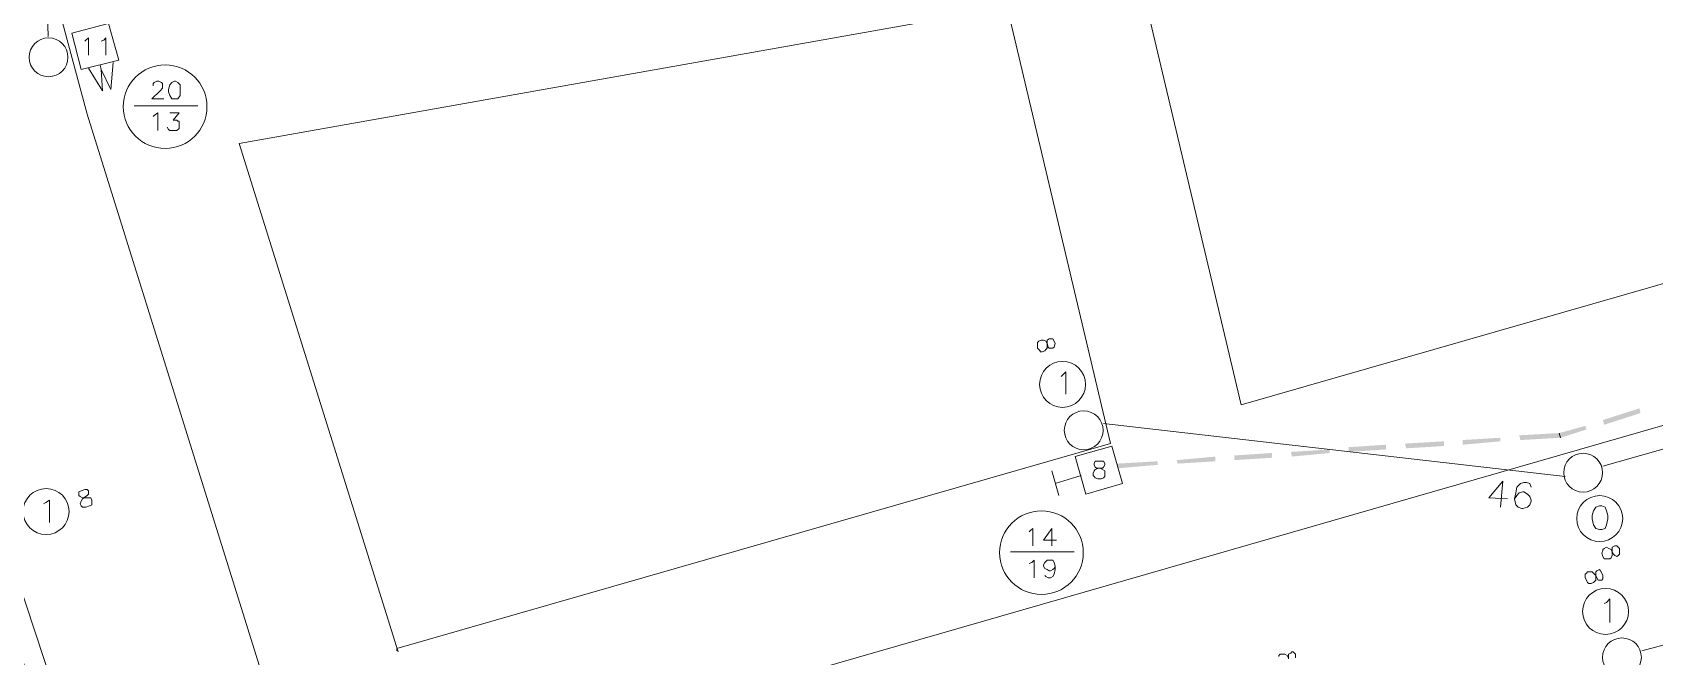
# Model space of a CAD drawing. Header units: millimetres. Extents: x -5 to 817, y 96 to 1062.
# Drawn here: x 173.2 to 286.8, y 786.5 to 830.2 of the extents above; entities that cross this region are included whole.
import ezdxf

# ---------------------------------------------------------------- set-up
doc = ezdxf.new("R2010")
doc.units = ezdxf.units.MM
for name, color, linetype, true_color in [('PDF_AERIAL', 8, 'Continuous', 0x808080), ('PDF_FEED', 11, 'Continuous', 0xff7f7f), ('PDF_HCOUNT', 8, 'Continuous', 0x808080), ('PDF_POLENUMBER', 8, 'Continuous', 0x808080), ('PDF_RDBKGRD', 8, 'Continuous', 0x808080), ('PDF_STRAND', 8, 'Continuous', 0x808080)]:
    doc.layers.add(name, color=color, linetype=linetype, true_color=true_color)

msp = doc.modelspace()

# ---------------------------------------------------------------- linework, layer by layer
at = {"layer": 'PDF_AERIAL', "lineweight": 9}
for points in [[(173.61, 854.18), (174.35, 829.94)], [(305.36, 806.11), (283.19, 799.84)], [(280.55, 799.1), (248.23, 802.81)], [(276.01, 796.96), (276.18, 798.77), (275.19, 797.62), (276.51, 797.53)], [(278.16, 798.36), (278.07, 798.61), (277.83, 798.69), (277.66, 798.69), (277.41, 798.61), (277.17, 798.36), (277.08, 797.95), (277, 797.53), (277.08, 797.12), (277.25, 796.96), (277.5, 796.87), (277.58, 796.87), (277.91, 796.96), (278.07, 797.12), (278.16, 797.37), (278.16, 797.45), (278.07, 797.7), (277.91, 797.86), (277.66, 798.03), (277.58, 798.03), (277.33, 797.95), (277.17, 797.78), (277, 797.53)], [(178.64, 772.39), (171.47, 794.15)], [(285.91, 786.9), (312.37, 793.99)]]:
    msp.add_lwpolyline(points, dxfattribs=at)
at = {"layer": 'PDF_FEED', "lineweight": 20}
for points in [[(178.56, 830.84), (176, 830.18), (176.66, 827.63), (179.3, 828.29)], [(246.25, 800.5), (246.99, 797.86), (249.55, 798.61), (248.8, 801.24)]]:
    msp.add_lwpolyline(points, close=True, dxfattribs=at)
at = {"layer": 'PDF_FEED', "color": 7, "lineweight": 9}
for points in [[(176.91, 829.61), (176.99, 829.69), (177.16, 829.85), (177.16, 828.62)], [(178.06, 829.61), (178.23, 829.69), (178.39, 829.85), (178.39, 828.62)], [(181.69, 826.47), (181.69, 826.56), (181.69, 826.64), (181.77, 826.72), (181.94, 826.8), (182.1, 826.8), (182.27, 826.72), (182.35, 826.64), (182.35, 826.56), (182.35, 826.39), (182.35, 826.31), (182.19, 826.14), (181.61, 825.57), (182.43, 825.57)], [(181.69, 824.33), (181.77, 824.41), (182.02, 824.58), (182.02, 823.34)], [(182.85, 824.58), (183.51, 824.58), (183.09, 824.08), (183.34, 824.08), (183.42, 824), (183.51, 824), (183.51, 823.75), (183.51, 823.67), (183.51, 823.5), (183.34, 823.34), (183.18, 823.34), (183.01, 823.34), (182.85, 823.34), (182.76, 823.42), (182.68, 823.59)], [(243.03, 795.23), (243.12, 795.31), (243.28, 795.47), (243.28, 794.24)], [(244.6, 794.24), (244.6, 795.47), (244.02, 794.65), (244.93, 794.65)], [(243.03, 793), (243.2, 793.08), (243.36, 793.25), (243.36, 792.01)], [(244.85, 792.83), (244.76, 792.67), (244.68, 792.59), (244.52, 792.5), (244.43, 792.5), (244.27, 792.59), (244.11, 792.67), (244.02, 792.83), (244.02, 792.92), (244.11, 793.08), (244.27, 793.25), (244.43, 793.25), (244.52, 793.25), (244.68, 793.25), (244.76, 793.08), (244.85, 792.83), (244.85, 792.59), (244.76, 792.26), (244.68, 792.09), (244.52, 792.01), (244.35, 792.01), (244.19, 792.09), (244.11, 792.17)]]:
    msp.add_lwpolyline(points, dxfattribs=at)
at = {"layer": 'PDF_FEED', "lineweight": 20}
for points in [[(178.89, 829.61), (178.89, 829.61)], [(176.33, 828.86), (176.33, 828.86)], [(177.16, 827.71), (178.15, 826.14), (178.06, 827.63), (178.72, 826.23), (178.89, 828.12)], [(177.98, 827.96), (177.98, 827.96)], [(178.06, 827.63), (177.98, 827.96)], [(180.37, 825.07), (184.83, 825.07)], [(247.57, 800.83), (247.57, 800.83)], [(244.6, 799.51), (245.09, 797.78)], [(249.22, 799.92), (249.22, 799.92)], [(246.66, 799.18), (244.85, 798.61)], [(246.66, 799.18), (246.66, 799.18)], [(248.31, 798.28), (248.31, 798.28)], [(241.71, 793.82), (246.17, 793.82)]]:
    msp.add_lwpolyline(points, dxfattribs=at)
at = {"layer": 'PDF_FEED', "color": 7, "lineweight": 9}
for points in [[(183.18, 826.8), (183.01, 826.72), (182.85, 826.56), (182.76, 826.23), (182.76, 826.06), (182.85, 825.81), (183.01, 825.57), (183.18, 825.57), (183.26, 825.57), (183.42, 825.57), (183.59, 825.81), (183.59, 826.06), (183.59, 826.23), (183.59, 826.56), (183.42, 826.72), (183.26, 826.8)], [(247.82, 800.17), (247.65, 800.17), (247.57, 800.01), (247.57, 799.92), (247.65, 799.76), (247.73, 799.68), (247.98, 799.68), (248.15, 799.59), (248.31, 799.51), (248.31, 799.35), (248.31, 799.18), (248.31, 799.1), (248.23, 799.02), (248.06, 798.94), (247.82, 798.94), (247.65, 799.02), (247.57, 799.1), (247.49, 799.18), (247.49, 799.35), (247.57, 799.51), (247.65, 799.59), (247.9, 799.68), (248.15, 799.68), (248.23, 799.76), (248.31, 799.92), (248.31, 800.01), (248.23, 800.17), (248.06, 800.17)]]:
    msp.add_lwpolyline(points, close=True, dxfattribs=at)
at = {"layer": 'PDF_FEED', "lineweight": 0}
msp.add_lwpolyline([(280.13, 802.15), (280.22, 801.82)], dxfattribs=at)
at = {"layer": 'PDF_FEED', "lineweight": 20}
for centre in [(182.53, 825.02), (243.88, 793.77)]:
    msp.add_circle(centre, 2.93, dxfattribs=at)
at = {"layer": 'PDF_FEED', "transparency": 33554559}
for points in [[(283.19, 803.06), (283.27, 802.73), (285.74, 803.88)], [(283.27, 802.73), (285.74, 803.88), (285.82, 803.55)], [(273.37, 801.66), (273.37, 801.33), (276.01, 801.82)], [(273.37, 801.33), (276.01, 801.82), (276.01, 801.57)], [(277.33, 801.99), (277.41, 801.66), (280.13, 802.15)], [(277.41, 801.66), (280.13, 802.15), (280.22, 801.82)], [(280.13, 802.15), (280.22, 801.82), (281.95, 802.65)], [(280.22, 801.82), (281.95, 802.65), (282.03, 802.4)], [(257.38, 800.58), (257.38, 800.25), (260.02, 800.75)], [(257.38, 800.25), (260.02, 800.75), (260.02, 800.42)], [(261.34, 800.83), (261.42, 800.5), (264.06, 801)], [(261.42, 800.5), (264.06, 801), (264.06, 800.75)], [(265.38, 801.16), (265.38, 800.83), (268.01, 801.33)], [(265.38, 800.83), (268.01, 801.33), (268.01, 801)], [(269.33, 801.41), (269.42, 801.08), (272.05, 801.57)], [(269.42, 801.08), (272.05, 801.57), (272.05, 801.24)], [(249.22, 800.01), (249.22, 799.68), (252.02, 800.17)], [(249.22, 799.68), (252.02, 800.17), (252.02, 799.92)], [(253.34, 800.25), (253.42, 800.01), (256.06, 800.5)], [(253.42, 800.01), (256.06, 800.5), (256.06, 800.17)]]:
    msp.add_solid(points, dxfattribs=at)
at = {"layer": 'PDF_HCOUNT', "lineweight": 9}
for points in [[(245.26, 806.11), (245.34, 806.19), (245.59, 806.44), (245.59, 804.87)], [(174.02, 797.2), (174.19, 797.29), (174.44, 797.45), (174.44, 795.88)], [(283.27, 790.2), (283.43, 790.28), (283.68, 790.53), (283.68, 788.88)]]:
    msp.add_lwpolyline(points, dxfattribs=at)
msp.add_lwpolyline([(282.94, 797.04), (282.69, 796.96), (282.53, 796.71), (282.44, 796.38), (282.44, 796.13), (282.53, 795.72), (282.69, 795.47), (282.94, 795.39), (283.1, 795.39), (283.35, 795.47), (283.43, 795.72), (283.52, 796.13), (283.52, 796.38), (283.43, 796.71), (283.35, 796.96), (283.1, 797.04)], close=True, dxfattribs=at)
for centre in [(245.36, 805.56), (174.2, 796.65), (282.96, 796.16), (283.37, 789.65)]:
    msp.add_circle(centre, 1.61, dxfattribs=at)
at = {"layer": 'PDF_POLENUMBER', "lineweight": 9}
for points in [[(244.76, 808.58), (244.68, 808.75), (244.52, 808.75), (244.43, 808.75), (244.27, 808.66), (244.27, 808.5), (244.27, 808.33), (244.27, 808.09), (244.19, 808), (244.11, 807.92), (243.94, 807.84), (243.78, 807.84), (243.78, 807.92), (243.61, 808.09), (243.61, 808.25), (243.61, 808.42), (243.61, 808.5), (243.69, 808.58), (243.86, 808.66), (244.02, 808.66), (244.19, 808.58), (244.27, 808.42), (244.35, 808.17), (244.43, 808.09), (244.6, 808.09), (244.68, 808.09), (244.76, 808.17), (244.85, 808.42)], [(176.66, 798.11), (176.5, 798.03), (176.5, 797.86), (176.5, 797.78), (176.58, 797.7), (176.75, 797.62), (176.99, 797.62), (177.16, 797.62), (177.32, 797.62), (177.41, 797.45), (177.41, 797.29), (177.41, 797.2), (177.41, 797.12), (177.24, 797.04), (176.99, 796.96), (176.83, 796.96), (176.75, 796.96), (176.66, 797.04), (176.58, 797.2), (176.66, 797.37), (176.75, 797.53), (176.83, 797.62), (177.08, 797.78), (177.16, 797.86), (177.16, 797.95), (177.16, 798.11), (177.08, 798.19), (176.91, 798.19)], [(284.34, 794.07), (284.17, 794.24), (284.09, 794.24), (284.01, 794.24), (283.84, 794.15), (283.84, 793.99), (283.84, 793.74), (283.84, 793.58), (283.76, 793.41), (283.68, 793.33), (283.52, 793.33), (283.35, 793.33), (283.27, 793.33), (283.19, 793.49), (283.1, 793.74), (283.19, 793.91), (283.19, 793.99), (283.27, 794.07), (283.43, 794.15), (283.6, 794.07), (283.76, 793.99), (283.84, 793.82), (283.93, 793.66), (284.01, 793.58), (284.17, 793.49), (284.26, 793.58), (284.34, 793.66), (284.34, 793.82)], [(283.1, 792.34), (283.02, 792.5), (282.94, 792.59), (282.77, 792.5), (282.69, 792.42), (282.69, 792.34), (282.69, 792.09), (282.69, 791.84), (282.61, 791.76), (282.53, 791.68), (282.36, 791.6), (282.2, 791.6), (282.11, 791.68), (282.03, 791.84), (281.95, 792.01), (281.95, 792.26), (282.03, 792.34), (282.11, 792.42), (282.28, 792.42), (282.44, 792.42), (282.53, 792.34), (282.69, 792.17), (282.77, 792.01), (282.86, 791.84), (283.02, 791.84), (283.1, 791.84), (283.19, 791.93), (283.19, 792.17)]]:
    msp.add_lwpolyline(points, close=True, dxfattribs=at)
for points in [[(260.51, 786.49), (260.51, 786.57), (260.59, 786.65), (260.76, 786.65), (260.92, 786.65), (261.09, 786.57), (261.17, 786.4)], [(261.67, 786.4), (261.67, 786.65), (261.5, 786.82), (261.42, 786.82), (261.34, 786.73), (261.17, 786.65), (261.17, 786.57), (261.17, 786.32)]]:
    msp.add_lwpolyline(points, dxfattribs=at)
at = {"layer": 'PDF_RDBKGRD', "lineweight": 0}
for points in [[(331.09, 797.62), (207.42, 763.48), (202.06, 778.08), (352.44, 821.44), (375.61, 831.25), (403.48, 840.65), (429.61, 846.18), (490.95, 859.45)], [(189.69, 784.01), (177.08, 824.49), (171.06, 846.92), (155.64, 844.53), (161.74, 819.13), (182.35, 756.39), (193.32, 759.53), (198.18, 760.93), (189.77, 783.76)], [(198.76, 786.9), (198.76, 787.06), (248.72, 801.41), (241.47, 832), (187.71, 822.43), (198.84, 786.82)]]:
    msp.add_lwpolyline(points, dxfattribs=at)
msp.add_lwpolyline([(307.01, 846.18), (298.6, 842.22), (250.87, 833.73), (257.87, 804.13), (318.39, 821.53)], close=True, dxfattribs=at)
at = {"layer": 'PDF_STRAND', "lineweight": 9}
for points in [[(174.27, 829.94), (174.27, 829.94)], [(174.27, 829.94), (174.27, 829.94)], [(174.27, 829.94), (174.27, 829.94)], [(175.84, 828.78), (175.84, 828.78)], [(175.84, 828.78), (175.84, 828.78)], [(174.68, 827.21), (174.68, 827.21)], [(174.68, 827.21), (174.68, 827.21)], [(246.5, 803.72), (246.5, 803.72)], [(246.5, 803.72), (246.5, 803.72)], [(246.5, 803.72), (246.5, 803.72)], [(245.59, 802.07), (245.59, 802.07)], [(245.59, 802.07), (245.59, 802.07)], [(248.23, 802.81), (248.23, 802.81)], [(248.23, 802.81), (248.23, 802.81)], [(248.23, 802.81), (248.23, 802.81)], [(247.32, 801.08), (247.32, 801.08)], [(247.32, 801.08), (247.32, 801.08)], [(281.45, 800.75), (281.45, 800.75)], [(281.45, 800.75), (281.45, 800.75)], [(281.45, 800.75), (281.45, 800.75)], [(283.19, 799.84), (283.19, 799.84)], [(283.19, 799.84), (283.19, 799.84)], [(283.19, 799.84), (283.19, 799.84)], [(280.55, 799.1), (280.55, 799.1)], [(280.55, 799.1), (280.55, 799.1)], [(282.2, 798.11), (282.2, 798.11)], [(282.2, 798.11), (282.2, 798.11)], [(284.26, 787.8), (284.26, 787.8)], [(284.26, 787.8), (284.26, 787.8)], [(285.91, 786.9), (285.91, 786.9)], [(285.91, 786.9), (285.91, 786.9)]]:
    msp.add_lwpolyline(points, dxfattribs=at)
for centre in [(174.37, 828.48), (246.84, 802.34), (281.8, 799.37), (284.52, 786.43)]:
    msp.add_circle(centre, 1.36, dxfattribs=at)

doc.saveas('drawing.dxf')
